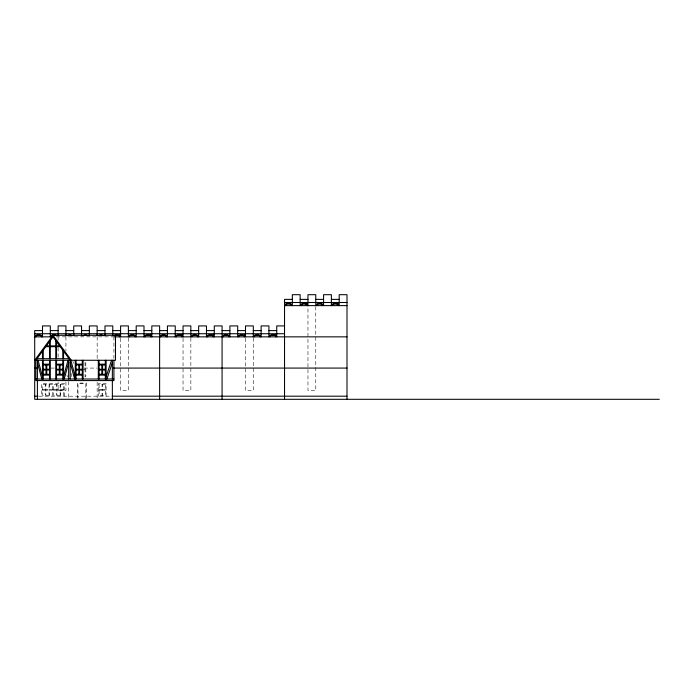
<?xml version="1.0" encoding="UTF-8"?>
<svg xmlns="http://www.w3.org/2000/svg" width="694" height="694" viewBox="0 0 694 694"><rect width="100%" height="100%" fill="white"/><g stroke="black" fill="none" stroke-linecap="round" stroke-linejoin="round"><path stroke-width="0.52" stroke-dasharray="3.47 2.6" d="M56.24 336.85L113.747 336.85M50.853 368.08L55.164 368.08M84.234 368.08L97.16 368.08M82.282 369.269L85.032 369.269M42.403 389.785L45.578 389.785L45.578 384.632M52.553 389.785L49.378 389.785L49.378 384.632M53.49 389.785L56.665 389.785L56.665 384.632M63.64 389.785L60.465 389.785L60.465 384.632M99.086 389.785L102.053 389.785L102.053 384.476M105.332 389.785L102.365 389.785L102.365 384.476M42.403 390.097L45.578 390.097L45.578 395.25M52.553 390.097L49.378 390.097L49.378 395.25M53.49 390.097L56.665 390.097L56.665 395.25M63.64 390.097L60.465 390.097L60.465 395.25M99.086 390.097L102.053 390.097L102.053 395.407M105.332 390.097L102.365 390.097L102.365 395.407M39.011 396.187L111.161 396.187M72.896 361.296L73.581 363.335M66.884 374.925L67.439 376.963M315.77 306.696L315.77 390.566L307.963 390.566L307.963 305.62M253.31 337.926L253.31 390.566L245.503 390.566L245.503 337.926M190.85 337.926L190.85 390.566L183.043 390.566L183.043 337.926M128.39 337.926L128.39 390.566L120.583 390.566L120.583 337.926M113.92 336.85L113.92 358.711M106.113 396.187L106.113 383.695L98.305 383.695L98.305 396.187M97.16 336.85L97.16 359.466M97.16 382.134L97.16 399.31M86.438 398.226L86.438 383.071L77.381 383.071L77.381 398.226M85.813 362.658L85.813 376.963M85.813 399.31L85.813 383.695L78.006 383.695L78.006 398.269M85.032 362.225L85.032 377.059M71.76 373.398L71.76 376.625M68.637 381.613L68.637 398.269M65.93 336.85L65.93 350.886M65.93 381.986L65.93 390.566L58.123 390.566L58.123 381.986M64.577 396.187L64.577 383.695L41.466 383.695L41.466 396.187M60.152 384.632L60.152 389.785L56.977 389.785L56.977 384.632M60.152 395.25L60.152 390.097L56.977 390.097L56.977 395.25M58.123 336.85L58.123 340.164M58.123 347.616L58.123 357.323M49.066 384.632L49.066 389.785L45.891 389.785L45.891 384.632M49.066 395.25L49.066 390.097L45.891 390.097L45.891 395.25M105.332 384.476L99.086 384.476L99.086 395.407L105.332 395.407L105.332 384.476M52.553 384.632L42.403 384.632L42.403 395.25L52.553 395.25L52.553 384.632M63.64 384.632L53.49 384.632L53.49 395.25L63.64 395.25L63.64 384.632"/><path stroke-width="1.04" d="M35.68 336.85C35.854 333.901 41.354 333.901 41.536 336.85L41.536 335.289L35.68 335.289M129.362 336.85C129.544 333.901 135.044 333.901 135.226 336.85L135.226 335.289L129.362 335.289M160.6 336.85C160.774 333.901 166.274 333.901 166.456 336.85L166.456 335.289L160.6 335.289M191.83 336.85C192.004 333.901 197.504 333.901 197.686 336.85L197.686 335.289L191.83 335.289M223.052 336.85C223.234 333.901 228.734 333.901 228.916 336.85L228.916 335.289L223.052 335.289M254.282 336.85C254.464 333.901 259.964 333.901 260.146 336.85L260.146 335.289L254.282 335.289M285.52 305.62C285.694 302.671 291.194 302.671 291.376 305.62L291.376 304.059L285.52 304.059M316.75 305.62C316.924 302.671 322.424 302.671 322.606 305.62L322.606 304.059L316.75 304.059M63.562 376.625L67.986 360.273M64.212 379.011L68.637 362.658M106.113 376.625L111.561 360.273M106.911 379.011L112.359 362.658M67.231 335.757L69.834 334.638L72.436 335.757M82.846 335.757L85.449 334.638L88.051 335.757M98.461 335.757L101.064 334.638L103.666 335.757M114.076 335.757C115.473 333.988 119.403 334.3 119.602 336.85L119.55 334.395M292.348 299.374L284.54 299.374L284.54 399.31M300.155 299.374L307.963 299.374M315.77 299.374L323.578 299.374M331.385 299.374L339.192 299.374M284.54 302.497L347 302.497M306.991 304.059L301.127 304.059L301.127 305.62C301.309 302.671 306.809 302.671 306.991 305.62L306.93 303.165M338.221 304.059L332.357 304.059L332.357 305.62C332.539 302.671 338.039 302.671 338.221 305.62L338.16 303.165M284.54 305.62L347 305.62M284.54 325.92L276.733 325.92L276.733 336.85M42.508 330.604L34.7 330.604L34.7 399.31L659.3 399.31M50.315 330.604L58.123 330.604M65.93 330.604L73.737 330.604M81.545 330.604L89.353 330.604M97.16 330.604L104.968 330.604M112.775 330.604L120.583 330.604M128.39 330.604L136.198 330.604M144.005 330.604L151.812 330.604M159.62 330.604L167.428 330.604M175.235 330.604L183.043 330.604M190.85 330.604L198.657 330.604M206.465 330.604L214.273 330.604M222.08 330.604L229.888 330.604M237.695 330.604L245.503 330.604M253.31 330.604L261.118 330.604M268.925 330.604L276.733 330.604M34.7 333.727L284.54 333.727M119.602 335.289L51.295 335.289L51.295 336.85C51.495 334.3 55.425 333.988 56.821 335.757M150.841 335.289L144.985 335.289L144.985 336.85C145.159 333.901 150.659 333.901 150.841 336.85L150.78 334.395M182.071 335.289L176.207 335.289L176.207 336.85C176.389 333.901 181.889 333.901 182.071 336.85L182.01 334.395M213.301 335.289L207.445 335.289L207.445 336.85C207.619 333.901 213.119 333.901 213.301 336.85L213.24 334.395M244.531 335.289L238.667 335.289L238.667 336.85C238.849 333.901 244.349 333.901 244.531 336.85L244.47 334.395M275.752 335.289L269.897 335.289L269.897 336.85C270.079 333.901 275.579 333.901 275.752 336.85L275.7 334.395M34.7 336.85L51.929 336.85M114.389 336.85L347 336.85M46.385 345.898L49.508 345.898M50.289 345.898L55.754 345.898M56.535 345.898L59.658 345.898M45.813 346.679L49.508 346.679M50.289 346.679L55.754 346.679M56.535 346.679L60.231 346.679M36.99 358.711L69.053 358.711M43.262 364.177L49.508 364.177M56.535 364.177L62.781 364.177M76.054 364.177L82.3 364.177M99.086 364.177L105.332 364.177M43.262 364.957L49.508 364.957M56.535 364.957L62.781 364.957M76.054 364.957L82.3 364.957M99.086 364.957L105.332 364.957M34.7 368.08L36.851 368.08M113.313 368.08L347 368.08M43.262 369.269L46.012 369.269L46.012 364.957M49.508 369.269L46.758 369.269L46.758 364.957M56.535 369.269L59.285 369.269L59.285 364.957M62.781 369.269L60.031 369.269L60.031 364.957M76.054 369.269L78.804 369.269L78.804 364.957M82.3 369.269L79.55 369.269L79.55 364.957M99.086 369.269L101.836 369.269L101.836 364.957M105.332 369.269L102.582 369.269L102.582 364.957M43.262 370.015L46.012 370.015L46.012 374.326M49.508 370.015L46.758 370.015L46.758 374.326M56.535 370.015L59.285 370.015L59.285 374.326M62.781 370.015L60.031 370.015L60.031 374.326M76.054 370.015L78.804 370.015L78.804 374.326M82.3 370.015L79.55 370.015L79.55 374.326M99.086 370.015L101.836 370.015L101.836 374.326M105.332 370.015L102.582 370.015L102.582 374.326M43.262 374.326L49.508 374.326M56.535 374.326L62.781 374.326M76.054 374.326L82.3 374.326M99.086 374.326L105.332 374.326M43.262 375.107L49.508 375.107M56.535 375.107L62.781 375.107M76.054 375.107L82.3 375.107M99.086 375.107L105.332 375.107M35.845 379.011L113.92 379.011M34.7 396.187L37.927 396.187M112.237 396.187L347 396.187M71.343 360.273L53.022 335.289L34.7 360.273L115.482 360.273L115.482 335.289M70.849 360.273L75.273 376.625M70.198 362.658L74.622 379.011M38.057 360.273L42.481 376.625M37.407 362.658L41.831 379.011M347 399.31L347 294.69L339.192 294.69L339.192 305.62M331.385 305.62L331.385 294.69L323.578 294.69L323.578 305.62M315.77 305.62L315.77 294.69L307.963 294.69L307.963 305.62M300.155 305.62L300.155 294.69L292.348 294.69L292.348 305.62M268.925 336.85L268.925 325.92L261.118 325.92L261.118 336.85M253.31 336.85L253.31 325.92L245.503 325.92L245.503 336.85M237.695 336.85L237.695 325.92L229.888 325.92L229.888 336.85M222.08 399.31L222.08 325.92L214.273 325.92L214.273 336.85M206.465 336.85L206.465 325.92L198.657 325.92L198.657 336.85M190.85 336.85L190.85 325.92L183.043 325.92L183.043 336.85M175.235 336.85L175.235 325.92L167.428 325.92L167.428 336.85M159.62 399.31L159.62 325.92L151.812 325.92L151.812 336.85M144.005 336.85L144.005 325.92L136.198 325.92L136.198 336.85M128.39 336.85L128.39 325.92L120.583 325.92L120.583 336.85M113.92 360.273L113.92 380.572L35.845 380.572L35.845 360.273L53.022 336.85L70.198 360.273L70.198 379.011M112.775 335.809L112.775 325.92L104.968 325.92L104.968 335.809M112.359 360.273L112.359 379.011M112.359 380.572L112.359 399.31M106.113 360.273L106.113 379.011M105.332 360.273L105.332 379.011M99.086 360.273L99.086 379.011M98.305 360.273L98.305 379.011M97.16 335.809L97.16 325.92L89.353 325.92L89.353 335.809M83.08 360.273L83.08 379.011M82.3 360.273L82.3 379.011M81.545 335.809L81.545 325.92L73.737 325.92L73.737 335.809M76.054 360.273L76.054 379.011M75.273 360.273L75.273 379.011M68.637 360.273L68.637 379.011M65.93 335.809L65.93 325.92L58.123 325.92L58.123 335.809M63.562 351.225L63.562 358.711M63.562 360.273L63.562 379.011M62.781 350.158L62.781 358.711M62.781 360.273L62.781 379.011M56.535 341.639L56.535 358.711M56.535 360.273L56.535 379.011M55.754 340.581L55.754 358.711M55.754 360.273L55.754 379.011M50.315 336.85L50.315 325.92L42.508 325.92L42.508 336.85M50.289 340.581L50.289 358.711M50.289 360.273L50.289 379.011M49.508 341.639L49.508 358.711M49.508 360.273L49.508 379.011M43.262 350.158L43.262 358.711M43.262 360.273L43.262 379.011M42.481 351.225L42.481 358.711M42.481 360.273L42.481 379.011M37.407 360.273L37.407 379.011M37.407 380.572L37.407 399.31"/></g></svg>
